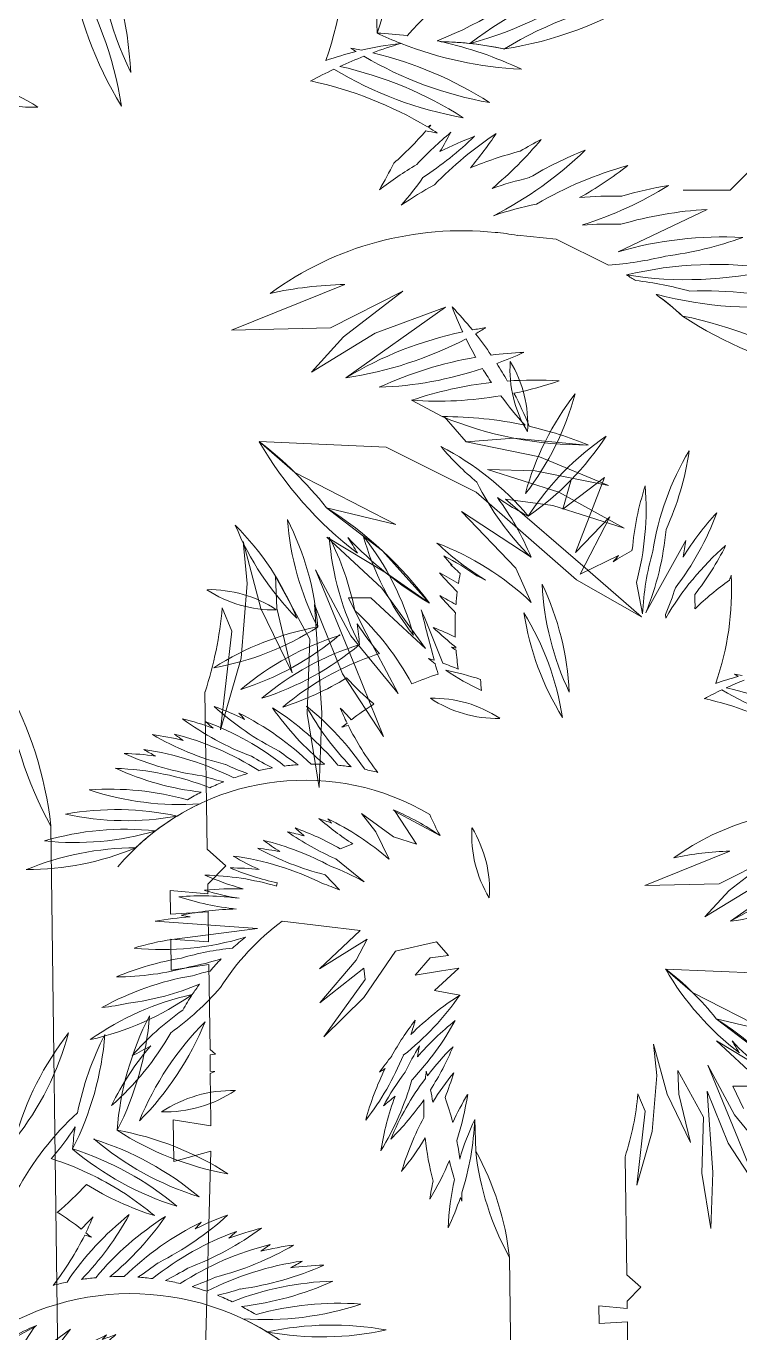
# Model space of a CAD drawing. Header units: millimetres. Extents: x -37049 to 129367, y 25385 to 90033.
# Drawn here: x 22010 to 22341, y 47291 to 47896 of the extents above; entities that cross this region are included whole.
import ezdxf

# ---------------------------------------------------------------- set-up
doc = ezdxf.new("R2010")
doc.units = ezdxf.units.MM
doc.header["$MEASUREMENT"] = 0
doc.layers.add('NCAY', color=3, linetype='Continuous', lineweight=13)
doc.layers.add('NTHAY1', color=61, linetype='Continuous', lineweight=25)

# ---------------------------------------------------------------- blocks, each defined once
blk = doc.blocks.new('A$C65481140')
at = {"layer": 'NCAY', "color": 7}
for p, q in [((912.9, 0), (956.4, 43.4)), ((869.5, 0), (912.9, 0))]:
    blk.add_line(p, q, dxfattribs=at)
blk = doc.blocks.new('A$C4EE532FF')
at = {"layer": 'NCAY', "ltscale": 0.25}
for p, q in [((1505.1, 1570.2), (1402.1, 1521.2)), ((1330.5, 1535.7), (1285.5, 1540.3)), ((1391.2, 1505.6), (1330.5, 1535.7)), ((954.7, 1430.6), (1085.8, 1483.4)), ((1198.7, 1330.3), (1163.1, 1349.2)), ((926.6, 829.2), (924, 1011.5)), ((745.7, 856.2), (756.6, 0)), ((948.3, 810), (926.6, 829.2)), ((1433.2, 787.3), (1531.5, 826.9)), ((927.1, 788.6), (948.3, 810)), ((927.3, 777.5), (927.1, 788.6)), ((883.5, 781.4), (883.9, 754.1)), ((927.3, 777.5), (883.5, 781.4)), ((883.9, 754.1), (927.6, 756.7)), ((928, 721.9), (927.6, 756.7)), ((884.3, 725.1), (884.8, 689.1)), ((928, 721.9), (884.3, 725.1)), ((884.8, 689.1), (928.4, 695.8)), ((929.8, 597.2), (928.4, 695.8)), ((936.3, 591.7), (929.8, 597.2)), ((929.8, 591), (936.3, 591.7)), ((930.1, 572.1), (929.8, 591)), ((935.2, 571.8), (930.1, 572.1)), ((930.1, 569.5), (935.2, 571.8)), ((930.9, 513.9), (930.1, 569.5)), ((887.3, 515.7), (887.9, 467.6)), ((930.9, 508.7), (887.3, 515.7)), ((930.9, 508.7), (930.9, 513.9)), ((887.9, 467.6), (930.6, 479.6)), ((917.7, 0), (930.6, 479.6)), ((1412.1, 336.3), (1410.2, 473)), ((1276.4, 356.5), (1281, 0)), ((1428.4, 321.9), (1412.1, 336.3)), ((1412.5, 305.9), (1428.4, 321.9)), ((1412.6, 297.5), (1412.5, 305.9)), ((1379.8, 300.4), (1380.1, 280)), ((1412.6, 297.5), (1379.8, 300.4)), ((1380.1, 280), (1412.9, 281.9)), ((1413.2, 255.8), (1412.9, 281.9))]:
    blk.add_line(p, q, dxfattribs=at)
at = {"layer": 'NCAY', "ltscale": 0.7}
for p, q in [((1069.3, 1433.3), (1153.1, 1475.5)), ((1153.1, 1475.5), (1084.5, 1422.8)), ((1202.2, 1457), (1086.9, 1375.2)), ((1121, 1427.1), (1202.2, 1457)), ((954.7, 1430.6), (1069.3, 1433.3)), ((1047.2, 1381.9), (1121, 1427.1)), ((1084.5, 1422.8), (1047.2, 1381.9)), ((1226.4, 1301.1), (1200.9, 1330.3)), ((1226.4, 1301.1), (1281.6, 1305.5)), ((1281.6, 1305.5), (1365.4, 1297.4)), ((1028.1, 1265.5), (986.7, 1301.4)), ((986.7, 1301.4), (1133.6, 1295.1)), ((1133.6, 1295.1), (1238, 1242.9)), ((1311.2, 1283.9), (1226.4, 1301.1)), ((1391, 1250.4), (1311.2, 1283.9)), ((1145, 1205.4), (1028.1, 1265.5)), ((1333.4, 1242.9), (1250.9, 1269.1)), ((1250.9, 1269.1), (1306.2, 1267.6)), ((1306.2, 1267.6), (1391, 1250.4)), ((1386.3, 1259.8), (1338.1, 1223)), ((1338.1, 1223), (1347.8, 1256.9)), ((1353, 1173.1), (1386.3, 1259.8)), ((1238, 1242.9), (1289, 1198.2)), ((1409.1, 1201.1), (1333.4, 1242.9)), ((1364, 1155.1), (1271.8, 1234.6)), ((1271.8, 1234.6), (1326.6, 1227.3)), ((1326.6, 1227.3), (1409.1, 1201.1)), ((1129.4, 1175), (1064.7, 1224.7)), ((1064.7, 1224.7), (1145, 1205.4)), ((1220.8, 1220.4), (1283.8, 1154.8)), ((1301.4, 1167.6), (1220.8, 1220.4)), ((1392.4, 1214.3), (1353, 1173.1)), ((1358.3, 1147.7), (1392.4, 1214.3)), ((1289, 1198.2), (1354.1, 1141.3)), ((968, 1185.5), (988.8, 1108.2)), ((972.8, 1136.9), (968, 1185.5)), ((1128.5, 1131.8), (1064.9, 1190.5)), ((1064.9, 1190.5), (1133.9, 1149)), ((1480.6, 1187), (1434.2, 1103.3)), ((1183.8, 1114.2), (1129.4, 1175)), ((1402.6, 1169.3), (1358.3, 1147.7)), ((1098.2, 1040.3), (1052, 1152.9)), ((1052, 1152.9), (1092.7, 1076.6)), ((1283.8, 1154.8), (1301.7, 1115.2)), ((1429.2, 1098.3), (1364, 1155.1)), ((965.9, 1050.7), (972.8, 1136.9)), ((1007, 1108.3), (1005.6, 1145)), ((1005.6, 1145), (1045.2, 1072.7)), ((1133.9, 1149), (1183.8, 1114.2)), ((1354.1, 1141.3), (1429.2, 1098.3)), ((1430.4, 1102), (1423.3, 1138)), ((1106.9, 1086), (1090.1, 1120.6)), ((1090.1, 1120.6), (1115.8, 1120.5)), ((1115.8, 1120.5), (1179.4, 1061.9)), ((1179.4, 1061.9), (1128.5, 1131.8)), ((943.9, 1108.8), (955.1, 1081.8)), ((988.8, 1108.2), (1024.8, 1033.5)), ((1024.8, 1033.5), (1007, 1108.3)), ((1059.3, 987.4), (1050.8, 1112.6)), ((1050.8, 1112.6), (1083.1, 1032.4)), ((1457.4, 1097), (1457, 1101.2)), ((955.1, 1081.8), (942.1, 967.5)), ((1092.7, 1076.6), (1147.6, 1009.7)), ((1147.6, 1009.7), (1106.9, 1086)), ((1045.2, 1072.7), (1042.3, 986.3)), ((942.1, 967.5), (965.9, 1050.7)), ((1083.1, 1032.4), (1130.5, 960)), ((1130.5, 960), (1098.2, 1040.3)), ((1042.3, 986.3), (1056.3, 900.9)), ((1056.3, 900.9), (1059.3, 987.4)), ((1105.1, 870.6), (1142.2, 843.7)), ((1121.6, 849.3), (1105.1, 870.6)), ((1144.2, 873.1), (1196, 845)), ((1169, 835.2), (1144.2, 873.1)), ((1137, 817.9), (1121.6, 849.3)), ((1080.4, 829.9), (1095.3, 835.4)), ((1142.2, 843.7), (1169, 835.2)), ((1108.3, 791.5), (1075.4, 818.1)), ((1519.2, 789.3), (1582, 821)), ((1582, 821), (1530.6, 781.4)), ((1618.8, 807.1), (1532.4, 745.8)), ((1006.9, 786.6), (1007.7, 790.2)), ((1079.6, 782.2), (1063, 799.7)), ((1433.2, 787.3), (1519.2, 789.3)), ((1502.6, 750.8), (1557.9, 784.7)), ((1530.6, 781.4), (1502.6, 750.8)), ((866.4, 745.9), (984.7, 737.5)), ((1013.5, 746), (1103.7, 735.2)), ((984.7, 737.5), (885.8, 724.8)), ((1103.7, 735.2), (1056.6, 690.6)), ((1056.6, 690.6), (1111.6, 725.1)), ((1111.6, 725.1), (1099, 700.6)), ((1144.4, 711), (1192.1, 722.1)), ((1192.1, 722.1), (1205.8, 706)), ((1099, 700.6), (1056.9, 651.2)), ((1107.8, 657.5), (1144.4, 711)), ((1184.8, 703.6), (1167.1, 683.4)), ((1205.8, 706), (1184.8, 703.6)), ((1056.9, 651.2), (1107.9, 691.4)), ((1107.9, 691.4), (1109.2, 678.3)), ((1167.1, 683.4), (1197.7, 688.3)), ((1217.8, 691.5), (1189.6, 665.7)), ((1197.7, 688.3), (1217.8, 691.5)), ((1488.3, 663.5), (1457.2, 690.4)), ((1457.2, 690.4), (1567.4, 685.7)), ((1109.2, 678.3), (1061.4, 612.1)), ((1061.4, 612.1), (1107.8, 657.5)), ((1189.6, 665.7), (1219.1, 660.4)), ((1575.9, 618.4), (1488.3, 663.5)), ((1564.3, 595.6), (1515.7, 632.9)), ((1515.7, 632.9), (1575.9, 618.4)), ((1563.6, 563.3), (1515.9, 607.2)), ((1515.9, 607.2), (1567.6, 576.1)), ((1443.2, 603.5), (1458.8, 545.5)), ((1446.8, 567), (1443.2, 603.5)), ((1540.8, 494.6), (1506.2, 579.1)), ((1506.2, 579.1), (1536.7, 521.8)), ((1441.6, 502.4), (1446.8, 567)), ((1472.4, 545.6), (1471.4, 573.1)), ((1471.4, 573.1), (1501.1, 518.9)), ((1425.1, 546), (1433.5, 525.7)), ((1458.8, 545.5), (1485.8, 489.5)), ((1485.8, 489.5), (1472.4, 545.6)), ((1511.7, 454.9), (1505.3, 548.9)), ((1505.3, 548.9), (1529.5, 488.7)), ((1547.4, 528.9), (1534.8, 554.9)), ((1534.8, 554.9), (1554, 554.8)), ((1237.3, 479.6), (1236.2, 516.2)), ((1433.5, 525.7), (1423.8, 440)), ((1501.1, 518.9), (1498.9, 454.1)), ((1536.7, 521.8), (1577.9, 471.6)), ((1423.8, 440), (1441.6, 502.4)), ((1529.5, 488.7), (1565.1, 434.4)), ((1565.1, 434.4), (1540.8, 494.6)), ((1498.9, 454.1), (1509.5, 390.1)), ((1509.5, 390.1), (1511.7, 454.9))]:
    blk.add_line(p, q, dxfattribs=at)
at = {"layer": 'NCAY', "ltscale": 0.25, "extrusion": (0, 0, -1)}
for centre, major_axis, start_param, end_param in [((1561.8, 1796.9), (439.2, 0), 3.090887, 3.485446), ((709.7, 1922.6), (439.2, 0), -0.050765, 0.343795), ((649.1, 1887.4), (439.2, 0), -0.05076, 0.335811), ((399.3, 1707.5), (439.2, 0), -0.443286, -0.048727), ((1234.7, 1917.3), (-439.2, 0), -0.443428, -0.048868), ((1486.1, 1479.5), (-439.2, 0.5), 0.726144, 1.065692), ((393.4, 1622), (-439.2, 0), 2.591428, 2.985988), ((1201.7, 1919.6), (-439.2, 0.2), -0.550461, -0.155901), ((1031.9, 2174.2), (439.2, 0.2), 0.807161, 1.195982), ((1499, 1414.8), (439.2, 0), 4.055205, 4.449765), ((1116.7, 2186.6), (439.2, 0), 0.913568, 1.308128), ((1500.3, 1381.8), (439.2, 0), 4.161868, 4.556428), ((1202.3, 2190), (439.2, 0.4), 1.021229, 1.415788), ((1311.5, 2171.3), (439.2, 4.6), 1.956702, 2.024452), ((1101.8, 1335.9), (439.2, 1.2), -1.519452, -1.439724), ((1330.3, 2126.4), (-310.6, 310.6), 4.48231, 4.498093), ((1015.8, 1324.6), (-310.6, 310.6), 0.961941, 0.989243), ((1190.8, 1386.9), (377.7, 0.8), 4.484523, 4.606908), ((1311.8, 1229.5), (-556.9, 2), 1.21216, 1.272821), ((1486.1, 1479.5), (-310.6, 310.6), 6.197876, 6.198687), ((1190.8, 1386.9), (-267.1, 267.1), 0.677895, 0.679824), ((1311.5, 2171.3), (-439.2, 0.2), -1.522462, -1.196863), ((1101.8, 1335.9), (310.6, 310.6), -0.57661, -0.566176), ((1190.8, 1386.9), (377.7, 2), -1.54833, -1.459676), ((1190.8, 1386.9), (377.7, 0.7), -1.551549, -1.356169), ((1101.8, 1335.9), (-439.2, 0.6), 1.788666, 2.012722), ((1190.8, 1386.9), (377.7, 0.9), -1.462511, -1.355785), ((1190.8, 1386.9), (-377.7, 0.8), 1.225867, 1.322587), ((1311.8, 1229.5), (556.2, 27.2), 4.331956, 4.386334), ((1330.3, 2126.4), (439.2, 0.6), 1.748602, 2.103048), ((1015.8, 1324.6), (439.2, 0.8), -1.33346, -0.997777), ((1311.8, 1229.5), (-555.5, 39.1), 1.003538, 1.057873), ((1300.1, 2108.8), (-439.2, 0.2), -1.394617, -1.028584), ((985.5, 1307), (-439.2, 0.9), 1.78571, 2.139864), ((627.7, 1533.9), (185.8, 0), 4.690873, 5.298848), ((726.5, 1874.4), (185.8, 0), 1.54928, 2.157255), ((955.3, 1289.4), (439.2, 0.5), -1.36091, -1.028835), ((1386, 1277.2), (-310.6, 310.6), 0.300858, 0.310693), ((849.8, 1951.3), (-310.6, 310.6), 3.057726, 3.066232), ((955.3, 1289.4), (310.6, 310.6), -0.240749, -0.214296), ((849.8, 1951.3), (-439.2, 5.9), 3.84904, 3.969474), ((1490.1, 1322.5), (-439.2, 1.7), 0.747798, 0.871388), ((932.7, 1972.6), (439.2, 1.5), 0.811639, 0.986345), ((1269.8, 2091.2), (310.6, 310.6), 2.532737, 2.562909), ((1505, 1293.1), (-439.2, 1.2), 0.766689, 0.979229), ((819.2, 1862.8), (438.5, 24), 0.535386, 0.594139), ((1394.1, 1245.2), (-439.2, 0.7), 1.101284, 1.201162), ((895.6, 1901.8), (-439.2, 2.6), 3.723232, 3.836833), ((975.6, 1932.4), (-439.2, 0.2), 3.835466, 4.018824), ((1516.7, 1262.2), (-438, 32.5), 0.951636, 1.014629), ((1398.8, 1212.5), (-439.2, 3), 1.172257, 1.311296), ((1058.4, 1954.3), (-439.2, 1.4), 3.93932, 4.237765), ((1525.1, 1230.3), (-439.2, 1.9), 1.02676, 1.191123), ((747.5, 1816), (-439, 13.5), 3.563592, 3.643407), ((1394.1, 1245.2), (-439.1, 9.4), 0.892244, 1.011733), ((1530, 1197.6), (-439.2, 1.2), 1.037864, 1.299472), ((1143.1, 1967.2), (439.1, 7.5), 0.92483, 1.077617), ((819.2, 1862.8), (439.1, 8.5), 0.64078, 0.733067), ((1400, 1179.5), (-439.2, 5.3), 1.225409, 1.327825), ((1398.8, 1212.5), (-439.2, 4.8), 0.960926, 1.063215), ((1228.7, 1971.1), (439.2, 1.1), 1.016913, 1.267703), ((1531.4, 1164.6), (439.2, 3.6), 4.432092, 4.558647), ((1397.6, 1146.6), (439.2, 1.3), 4.391517, 4.50965), ((1397.6, 1146.6), (439.2, 0.8), 4.623012, 4.734404), ((1529.3, 1131.7), (-439.2, 0), 1.285025, 1.515662), ((1221.9, 1167.9), (377.7, 0), 4.082142, 4.812591), ((1221.9, 1167.9), (377.7, 4.6), -1.458436, -1.389324), ((1391.8, 1114.1), (439.2, 0.7), 4.643418, 4.745195), ((1523.7, 1099.2), (439.2, 0.4), 4.432669, 4.764912), ((1398.7, 1951.4), (439.2, 0.4), 1.228773, 1.438683), ((1355.3, 1943.3), (-439.2, 0.8), 4.476944, 4.628756), ((1514.7, 1067.4), (-439.2, 0), 1.334497, 1.729057), ((1481.2, 1928.1), (-439.2, 0.1), 4.475976, 4.870535), ((1094.2, 1044.2), (439.2, 1), 4.496798, 4.695503), ((1221.9, 1167.9), (267.1, 267.1), -0.258415, -0.225201), ((1369.9, 1051.9), (439.2, 0.1), -1.450307, -1.304758), ((1434.5, 1910.8), (310.6, 310.6), 2.326823, 2.329379), ((1221.9, 1167.9), (377.7, 3.3), -0.926121, -0.821742), ((1221.9, 1167.9), (-377.7, 7.3), 2.18757, 2.291949), ((1560.7, 1896.2), (-439.2, 0.1), 4.582733, 4.972963), ((1502.3, 1036.8), (439.2, 0.1), 4.673875, 4.977643), ((892.2, 1154.3), (439.2, 2.6), -0.756004, -0.674862), ((1619.9, 1615.2), (439.2, 1.7), 2.706412, 2.778131), ((1393.5, 1015.5), (439.2, 0.1), -1.379777, -0.985217), ((1719.4, 1812.8), (-439.2, 0.4), -1.380848, -0.986288), ((1313.2, 998.8), (-439.2, 0.1), 1.029197, 1.362015), ((1313.2, 998.8), (-310.6, 310.6), 0.602803, 0.638614), ((1022.7, 1809.7), (310.6, 310.6), 1.814851, 1.846459), ((892.2, 1154.3), (-438.5, 25.2), 2.416288, 2.486191), ((1022.7, 1809.7), (-439.2, 0.1), 4.2303, 4.565264), ((1619.9, 1615.2), (-310.6, 310.6), 4.983089, 5.038497), ((1310.6, 965.9), (-439.2, 1.2), 1.133347, 1.400827), ((1310.6, 965.9), (-439.2, 0.5), 1.443042, 1.52965), ((1108.1, 1803.1), (-438.9, 14.8), 4.244027, 4.321352), ((1416.4, 1385.4), (-139.4, 0), -0.54553, 0.062445), ((1158.2, 1321.8), (-139.4, 0), 2.596062, 3.204037), ((1108.1, 1803.1), (-439.2, 0), 4.394723, 4.67228), ((1619.9, 1615.2), (310.6, 310.6), 3.334451, 3.37769), ((892.2, 1154.3), (-310.6, 310.6), 1.78527, 1.838708), ((1304.5, 933.4), (-439.2, 0.3), 1.242262, 1.458356), ((1304.5, 933.4), (-439.2, 0.1), 1.500698, 1.637251), ((1192.4, 1787.4), (439.2, 1.9), 1.247337, 1.370647), ((1192.4, 1787.4), (-439.2, 0), 4.542967, 4.778943), ((1619.9, 1615.2), (-439.1, 7.5), -0.753317, -0.652442), ((892.2, 1154.3), (-439.2, 3.9), 2.651809, 2.747753), ((1034.7, 1443.1), (329.4, 0.4), 0.266699, 0.661259), ((1612.7, 1154.7), (-329.4, 0.2), 0.264842, 0.659402), ((1200.9, 891.1), (439.2, 0.3), 4.70801, 4.927612), ((1365.4, 1736.6), (-439.2, 0.3), 4.706605, 5.101165), ((1200.9, 891.1), (439.2, 2), -1.340597, -1.176944), ((1111.7, 1486.7), (329.4, 0.4), 0.575805, 0.970364), ((1574.7, 1036.1), (-329.4, 0.8), 0.572342, 0.966902), ((720.2, 952.3), (-439.2, 0.8), 2.221134, 2.470759), ((1367, 1521.1), (439.2, 0.3), 2.223537, 2.618096), ((1046.5, 1002.6), (329.4, 0.1), -1.095445, -0.700885), ((1448.9, 1508), (-329.4, 0), -0.878619, -0.701146), ((1767.6, 1122.6), (-329.4, 0.2), 0.15674, 0.534557), ((1158.2, 1336.9), (-329.4, 0.2), 3.281764, 3.570573), ((1533.4, 1401.3), (-329.4, 0.6), -0.790886, -0.464195), ((1746.8, 1148.1), (-329.4, 0), 0.08529, 0.314452), ((1105.2, 1223.7), (-329.4, 0), 3.06148, 3.404617), ((1448.9, 1508), (-329.4, 4), -1.107822, -0.981181), ((997.3, 1041), (329.4, 0.3), -0.63436, -0.393489), ((726.1, 1061), (329.4, 0.1), -0.472347, -0.077787), ((1347.8, 1236.6), (329.4, 0), 2.669065, 3.063624), ((830.7, 853), (439.2, 0.3), -1.008326, -0.636103), ((1207.5, 1333.1), (-329.4, 0.1), 3.49537, 3.797613), ((1757.7, 994.7), (-329.4, 0.4), 0.552138, 0.747679), ((725.3, 972.5), (-329.4, 0.7), 2.357778, 2.752338), ((1264.1, 1328.9), (329.4, 0), 2.360092, 2.754651), ((1129.5, 1228.5), (329.4, 0), 0.08791, 0.390201), ((1396.2, 1216.3), (329.4, 0.1), 2.66935, 3.063909), ((774.5, 1040.7), (329.4, 0.4), -0.471406, -0.197629), ((720.2, 952.3), (310.6, 310.6), 0.212449, 0.261313), ((1409.4, 1491), (439.2, 0.6), 2.111687, 2.389245), ((847.8, 989.3), (329.4, 0.2), -0.663513, -0.268954), ((1424.7, 1280.1), (329.4, 0.2), 2.478079, 2.872639), ((1418.9, 1423.1), (329.4, 3.3), 2.123279, 2.338994), ((1075.2, 876), (329.4, 0.2), -1.206517, -0.812141), ((1742.6, 932.2), (-329.4, 0.5), 0.522487, 0.854053), ((1154.2, 1230.8), (232.9, 232.9), 0.918831, 0.97813), ((1231.6, 1327.4), (-329.4, 0.3), 3.601562, 3.80466), ((1451.6, 1382.1), (-232.9, 232.9), 4.750335, 4.794332), ((1050.4, 875.7), (329.4, 4.2), -1.085124, -0.949483), ((1575.5, 885.8), (-232.9, 232.9), 0.210185, 0.285136), ((1150.7, 1381.6), (232.9, 232.9), 1.48554, 1.514413), ((1160.6, 1380.9), (-232.9, 232.9), 3.0269, 3.032169), ((1759.4, 1085.1), (-329.4, 0.1), 0.051132, 0.274066), ((1430.8, 1401.7), (232.9, 232.9), 3.066792, 3.098029), ((1096.1, 849.1), (232.9, 232.9), -0.438123, -0.432207), ((1451.6, 1382.1), (232.9, 232.9), 3.138842, 3.153714), ((1446.8, 1362.3), (-329.4, 1.2), -0.798061, -0.706983), ((1045.6, 856), (-329.1, 13.7), 2.002118, 2.077929), ((1542.9, 1086.7), (232.9, 232.9), 4.080354, 4.11566), ((1096.1, 849.1), (232.9, 232.9), -0.337675, -0.303271), ((1016.7, 995), (329.4, 0), -0.443229, -0.04867), ((1643.2, 1152.4), (329.4, 0.1), 2.698572, 3.093132), ((1721, 871.7), (-329.4, 1.2), 0.795521, 0.95269), ((1204.1, 1129.9), (329.4, 0.1), -0.050595, 0.335975), ((1843.2, 1035.6), (-232.9, 232.9), 5.822868, 5.841529), ((929.3, 990.5), (-139.4, 0.3), 1.547259, 2.155234), ((1003.4, 1245.9), (139.4, 0.2), 1.550183, 2.158157), ((1446.9, 1336.1), (-329.4, 1.1), -0.78852, -0.706769), ((1045.7, 829.7), (232.9, 232.9), -0.312617, -0.247229), ((1542.9, 1086.7), (-232.9, 232.9), 5.576314, 5.621229), ((1154.2, 1230.8), (329.4, 0.5), 0.305772, 0.405875), ((1161.8, 1111), (-232.9, 232.9), 2.315645, 2.366013), ((506.5, 1147.6), (439.2, 0), 0.088587, 0.3152), ((874, 863.7), (329.4, 0.6), -0.823456, -0.49501), ((2919.3, 1521.8), (1793.6, 5.6), 2.877491, 2.911143), ((-476, 404.1), (1793.5, 19), -0.391854, -0.354685), ((1376.2, 1270), (-329.4, 0.3), -0.709101, -0.578085), ((774.5, 1040.7), (232.9, 232.9), 0.634068, 0.707395), ((1542.9, 1086.7), (-329.4, 0), -0.03612, 0.049969), ((1012.3, 930.9), (-329.4, 0.2), 2.590918, 2.985477), ((1618.5, 1154.1), (329.4, 0.3), 2.592389, 2.986948), ((876.2, 1363.6), (329.4, 0), 0.998813, 1.393373), ((1112.7, 762.5), (329.4, 0), 4.140398, 4.534957), ((866.5, 1328.5), (329.4, 0.1), 0.867115, 1.265757), ((1177.8, 762.4), (329.4, 0), 4.012474, 4.411269), ((1353.1, 1261.2), (232.9, 232.9), 3.333242, 3.334896), ((1416.6, 1323.4), (-329.4, 3), -0.918504, -0.813798), ((1068.7, 779.1), (329.4, 5.5), -1.182535, -1.098122), ((890.7, 1318.3), (329.4, 0.4), 0.872206, 1.266765), ((1202, 752.2), (329.4, 0.6), 4.014417, 4.408977), ((1392.6, 1336.9), (-232.9, 232.9), 4.497864, 4.51738), ((1145.1, 740.2), (-232.9, 232.9), 0.981228, 0.997292), ((1542.9, 1086.7), (232.9, 232.9), 3.852379, 3.856272), ((1542.9, 1086.7), (232.9, 232.9), 3.778329, 3.844904), ((1226.2, 742), (329.4, 2.9), 4.263344, 4.412156), ((1389.6, 1306.4), (232.9, 232.9), 3.00542, 3.035478), ((1090.1, 734), (232.9, 232.9), -0.500675, -0.479492), ((1090.1, 734), (-232.9, 232.9), 1.123338, 1.18126), ((1226.2, 742), (-329.4, 0.7), 0.868717, 1.107869), ((1294.7, 718.5), (-329.3, 8.3), 1.136259, 1.234291), ((2919.3, 1521.8), (-1268.3, 1268.3), 5.221259, 5.228192), ((1386.1, 1310.2), (329.4, 3), 2.026018, 2.170244), ((1138.6, 713.5), (-329.4, 4.2), 1.753859, 1.88028), ((1610.3, 754.5), (-283.3, 0.8), 1.225161, 1.321881), ((1714.9, 1309.2), (-232.9, 232.9), 4.48231, 4.498093), ((1479, 707.8), (232.9, 232.9), -0.608855, -0.581553), ((309.1, 807.7), (-439.2, 0.1), 2.636151, 3.03071), ((1130, 1068.7), (-439.2, 0.1), -0.505442, -0.110882), ((915, 1308.1), (-329.4, 2.2), 4.153144, 4.400469), ((1331, 1250), (-329.4, 2.5), -0.881196, -0.7482), ((1571.8, 1045.2), (-232.9, 232.9), 5.400082, 5.439228), ((1701.1, 636.5), (-295.3, 295.3), 0.356117, 0.410495), ((1456.3, 694.6), (-329.4, 0.8), 1.785399, 2.139553), ((1188, 864.8), (-139.4, 0.3), 1.547151, 2.155126), ((1262.1, 1120.2), (139.4, 0.1), 1.549986, 2.15796), ((1701.1, 636.5), (295.3, 295.3), -1.282419, -1.228084), ((1433.6, 681.4), (329.4, 0.8), -1.359581, -1.027507), ((1692.2, 1296), (-329.4, 0.6), -1.396008, -1.029975), ((1157.2, 1237.5), (329.4, 0), 2.034752, 2.312819), ((822.5, 684.9), (329.4, 1.7), -1.218213, -1.101928), ((1211.6, 1203.3), (-232.9, 232.9), 4.75108, 4.781473), ((816.9, 691.8), (-329.4, 0.5), 2.029231, 2.341596), ((1272.1, 1181.7), (-329.4, 0.9), -0.883812, -0.612424), ((825.2, 715.2), (329.4, 0.5), -1.002479, -0.695091), ((1329.9, 1153.7), (-329.4, 0), -0.769129, -0.502969), ((835.9, 737.5), (-329.4, 0.1), 2.2439, 2.547268), ((1384.5, 1119.8), (-232.9, 232.9), 5.044015, 5.10165), ((848.9, 758.5), (232.9, 232.9), -0.005299, 0.050915), ((1294.7, 718.5), (329.3, 6.2), 4.073891, 4.17045), ((1093.4, 1245.4), (-329.4, 0.5), -1.213447, -0.937013), ((819.5, 660.3), (329.4, 0.2), -1.329627, -1.217521), ((1149.1, 1218.3), (-232.9, 232.9), 4.641345, 4.674747), ((811.2, 667.7), (329.4, 0.6), -1.215925, -0.897711), ((1294.7, 718.5), (-232.9, 232.9), 0.085476, 0.108991), ((983.4, 1284.6), (232.9, 232.9), 2.027706, 2.050831), ((1384.5, 1119.8), (-329.4, 1.3), -0.662227, -0.466361), ((1029.2, 1246.5), (329.4, 0.1), 1.82045, 2.099592), ((819.1, 635.6), (-329.4, 1.4), 1.700422, 1.810536), ((1085.4, 1226.6), (232.9, 232.9), 2.958647, 2.997225), ((808, 643.2), (-329.4, 1.1), 1.813982, 2.138828), ((965.2, 1240.7), (-329.4, 1.1), -1.439201, -1.152539), ((821.4, 610.9), (329.4, 0.3), -1.542743, -1.432352), ((1021.1, 1228.1), (232.9, 232.9), 2.844587, 2.890499), ((807.5, 618.4), (-329.4, 0.2), 1.709808, 2.041978), ((1211.6, 1203.3), (329.2, 10.4), 2.179114, 2.26149), ((1039.4, 625.5), (-283.7, 0), 0.808912, 2.106174), ((1085.4, 1226.6), (329.4, 5.5), 1.934794, 2.017906), ((1149.1, 1218.3), (-329, 15.9), -1.15655, -1.072196), ((1051.1, 644.5), (-200.3, 200.3), 0.553968, 0.611506), ((1051.1, 644.5), (200.3, 200.3), -0.909387, -0.853106), ((1051.1, 644.5), (200.3, 200.3), -0.800787, -0.745368), ((1051.1, 644.5), (-200.3, 200.3), 0.879778, 0.934674), ((957.1, 1222.7), (-329.4, 0.4), -1.458023, -1.144477), ((809.6, 593.7), (-329.4, 0.4), 1.60266, 1.942751), ((1021.1, 1228.1), (-329.3, 8.3), -1.364914, -1.286688), ((1051.1, 644.5), (200.3, 200.3), -1.123128, -1.063877), ((1051.1, 644.5), (-200.3, 200.3), 0.990713, 1.04538), ((814.4, 569.4), (329.4, 0.2), 4.639177, 4.987689), ((894, 1210.5), (329.4, 0), 1.497172, 1.891732), ((1051.1, 644.5), (200.3, 200.3), -1.332415, -1.268098), ((1051.1, 644.5), (200.3, 200.3), -1.228312, -1.166825), ((1039.5, 626), (-283.2, 6.3), 0.999353, 1.106078), ((1633.6, 590.3), (-283.3, 0), 0.940352, 1.670801), ((821.7, 545.8), (329.4, 0), 4.53208, 4.926639), ((832.6, 1191.7), (-329.4, 0), 4.531864, 4.926423), ((1039.5, 626), (-283.3, 2.5), 0.906136, 1.012861), ((1272, 1113.4), (329.4, 0.7), 2.139226, 2.288749), ((951.8, 552.2), (232.9, 232.9), -0.464226, -0.416509), ((1312.9, 1082.6), (232.9, 232.9), 3.182854, 3.203365), ((922, 568.3), (-329.4, 1.1), 2.020069, 2.278423), ((940.7, 614.1), (-232.9, 232.9), 1.442884, 1.451461), ((1033.2, 613.2), (-283.3, 0.5), 1.963481, 2.18158), ((1486.5, 1000.4), (-329.4, 0.1), -0.491297, -0.408627), ((831.5, 523), (-329.4, 0), 1.283522, 1.678081), ((773.5, 1166.4), (329.4, 0), 1.283681, 1.67824), ((1039.5, 626), (-283.1, 12), 0.765964, 0.872689), ((1208, 1119.6), (-329.4, 0), -1.156385, -0.961867), ((949.5, 527.6), (232.9, 232.9), -0.570952, -0.510494), ((1250.4, 1097.2), (-232.9, 232.9), 4.624058, 4.667436), ((916.5, 544.1), (329.4, 1.8), -1.219365, -1.044518), ((1372.1, 845.3), (-139.4, 0), -0.545424, 0.062551), ((1113.9, 781.7), (139.4, 0), -0.545129, 0.062846), ((1186.6, 1105), (-232.9, 232.9), 4.490558, 4.56071), ((913.5, 519.5), (-329.4, 1.7), 1.804943, 2.058592), ((843.6, 501.4), (-329.4, 0.1), 1.176738, 1.571298), ((717.4, 1135), (329.4, 0.1), 1.177246, 1.571805), ((1039.5, 626), (283.3, 2.8), 3.852941, 3.959667), ((1122.3, 1106), (329.4, 2.9), 2.004285, 2.106512), ((913.2, 494.8), (329.4, 0.5), -1.436821, -1.107399), ((1143.8, 1119), (-329.4, 0.9), -1.325685, -1.071235), ((949.8, 502.8), (329.4, 1.4), -1.458718, -1.380624), ((1537.9, 497.6), (-329.4, 0.3), 1.351829, 1.550534), ((1079.9, 1111.6), (329.4, 2.3), 1.79862, 1.97324), ((952.7, 478.2), (329.4, 0.1), -1.569404, -1.467281), ((949.8, 502.8), (-329.3, 6.1), 1.923836, 2.054607), ((1058.3, 1100.1), (-329.4, 2.6), -1.301515, -1.158539), ((915.5, 470.1), (329.4, 0), -1.545018, -1.28939), ((952.7, 478.2), (232.9, 232.9), -0.453679, -0.389844), ((920.4, 445.9), (329.4, 0), 4.631372, 4.843267), ((995.3, 1087.5), (-329.4, 0.6), -1.465182, -1.258983), ((958.2, 454.1), (-329.4, 0.5), 1.463653, 1.599656), ((1017.3, 1097.4), (329.4, 4.4), 1.748552, 1.873098), ((1702.1, 463.5), (-329.4, 0.6), 1.027646, 1.360464), ((1484.2, 1071.6), (329.4, 0.7), 1.091055, 1.426019), ((966.3, 430.7), (329.4, 0.9), 4.502674, 4.696275), ((927.9, 422.2), (329.4, 0.1), 4.525018, 4.648867), ((956.5, 1076.6), (232.9, 232.9), 2.507374, 2.538298), ((875.1, 1042.5), (-329.4, 0), 4.417851, 4.812411), ((1145.1, 504), (-200.3, 200.3), 0.053041, 0.122284), ((937.8, 399.6), (-329.4, 4.4), 1.262834, 1.398649), ((989.6, 387.1), (-329.4, 0.7), 1.283222, 1.46554), ((950.1, 378.1), (-329.4, 0.6), 1.16763, 1.406396), ((843.2, 1016.3), (329.4, 2.2), 1.270516, 1.385851), ((1145.1, 504), (200.3, 200.3), 4.634432, 4.701954), ((1145.1, 504), (200.3, 200.3), 4.634432, 4.701954), ((964.7, 358), (329.4, 0.5), 4.205841, 4.546167), ((819.3, 1010.7), (-329.4, 0.4), 4.445103, 4.70456), ((1004.6, 367.4), (-232.9, 232.9), 0.493144, 0.556307), ((1257.3, 428.6), (-329.4, 0.5), 2.221467, 2.471092), ((1742.4, 855.2), (329.4, 0.1), 2.223175, 2.617735), ((792, 977.4), (-329.4, 1.1), 4.31758, 4.57618), ((693.2, 885), (329.4, 1.5), 0.720032, 0.956351), ((1145.1, 504), (200.3, 200.3), 4.514496, 4.565549), ((719.4, 930.2), (-329.4, 0.1), 4.097539, 4.492098), ((981.2, 339.6), (329.4, 0), 4.09779, 4.492349), ((767.2, 973.1), (329.4, 2.2), 1.368222, 1.464073), ((1145.1, 504), (200.3, 200.3), 4.439481, 4.514496), ((948.9, 848.7), (329.4, 0.4), 0.609982, 0.901724), ((1396.2, 382.6), (329.4, 0.4), 3.924568, 4.146192), ((1088.3, 373.9), (329.4, 1.6), 3.86197, 4.102283), ((1428.2, 430.1), (329.4, 1.9), 3.653224, 3.80383), ((849.2, 716.5), (232.9, 232.9), 1.047392, 1.099761), ((924.8, 789.2), (-329.4, 0.5), 3.641921, 3.899834), ((1419.2, 373.4), (-329.4, 3.1), 0.703064, 0.887202), ((1340.2, 354.1), (329.4, 0.8), -1.006727, -0.634504), ((597.8, 779.2), (-329.4, 0.7), 3.655214, 3.986985), ((1257.3, 428.6), (232.9, 232.9), 0.212449, 0.261313), ((1774.3, 832.6), (329.4, 0), 2.11038, 2.387938), ((1112, 388.2), (-329.4, 0.9), 0.450083, 0.702532), ((693.2, 885), (-232.9, 232.9), 3.39182, 3.466191), ((849.2, 716.5), (329.4, 0.7), 0.394452, 0.658803), ((1453, 429.2), (329.4, 2.1), 3.592647, 3.697683), ((846.7, 652.3), (-232.9, 232.9), 2.511462, 2.550577), ((1443, 366.6), (-329.4, 0.4), 0.652254, 0.788549), ((907.1, 727.4), (329.4, 0.7), 0.397405, 0.568413), ((1428.2, 430.1), (329.4, 0.8), 3.406081, 3.600315), ((1396.2, 382.6), (-232.9, 232.9), 6.106503, 6.17793), ((948.9, 848.7), (-232.9, 232.9), 3.335694, 3.35947), ((846.7, 652.3), (-329.4, 0.1), 3.418241, 3.691222), ((1419.2, 373.4), (329.4, 0.5), 3.6451, 3.786493), ((1443, 366.6), (-329.4, 0.7), 0.393198, 0.639353), ((1506.6, 528.5), (-232.9, 232.9), 5.604717, 5.630752), ((861.9, 487), (232.9, 232.9), 0.523803, 0.540524), ((1467.4, 362.4), (-329.4, 2.2), 0.549176, 0.676408), ((896.1, 664.1), (329.4, 0.8), 0.291015, 0.383712), ((861.9, 487), (232.9, 232.9), 0.590941, 0.6354), ((1509.9, 374.9), (329.4, 1.1), 3.576797, 3.688701), ((902.3, 594.3), (-329.4, 0.1), 3.290569, 3.456933), ((1097, 575.1), (329.4, 0), 0.088529, 0.315142), ((1453, 429.2), (329.4, 0.1), 3.297081, 3.495378), ((924.8, 789.2), (232.9, 232.9), 1.628137, 1.681948), ((907.1, 727.4), (-329.4, 0.7), 3.748096, 3.92926), ((1506.6, 528.5), (232.9, 232.9), 3.896555, 3.958903), ((891.9, 430.2), (-329.4, 3.2), 2.787005, 2.878348), ((1467.4, 362.4), (329.4, 0.1), 3.430517, 3.635648), ((1534.6, 376.8), (-329.4, 0.7), 0.286216, 0.434869), ((907.1, 530.2), (329.4, 0.3), 0.043383, 0.305672), ((896.1, 664.1), (-329.4, 1.6), 3.675316, 3.819736), ((1506.6, 528.5), (329.4, 0.4), 2.88593, 3.041224), ((891.9, 430.2), (232.9, 232.9), 0.596439, 0.662758), ((949.1, 320.2), (-329.4, 0), 2.636442, 3.031002), ((1564.7, 515.9), (329.4, 0.1), 2.63662, 3.031179), ((902.3, 594.3), (329.4, 1.2), 0.394137, 0.547336), ((1528.5, 540.1), (-232.9, 232.9), 5.209563, 5.279734), ((1509.9, 374.9), (232.9, 232.9), 4.076275, 4.140924), ((1534.6, 376.8), (329.4, 0), 3.184276, 3.355043), ((907.1, 530.2), (-329.4, 4), 3.451647, 3.566543), ((1528.5, 540.1), (232.9, 232.9), 3.55867, 3.572876), ((891.9, 430.2), (-232.9, 232.9), 2.352615, 2.382433)]:
    blk.add_ellipse(centre, major_axis=major_axis, ratio=1, start_param=start_param, end_param=end_param, dxfattribs=at)
at = {"layer": 'NCAY', "ltscale": 0.7, "extrusion": (0, 0, -1)}
blk.add_ellipse((1181.4, 517.8), major_axis=(283.3, 0.7), ratio=1, start_param=3.706756, end_param=4.080296, dxfattribs=at)
blk = doc.blocks.new('A$C11AA285E')
at = {"ltscale": 0.7}
for p, q in [((0, 725), (51.4, 685.8)), ((35.5, 632.6), (0, 725)), ((51.4, 685.8), (41.1, 721.9)), ((90.6, 626.7), (176.6, 683)), ((176.6, 683), (109.3, 613)), ((-6.5, 676.5), (35.5, 632.6)), ((29.9, 605.5), (-6.5, 676.5)), ((-100.6, 647.4), (-51, 558.1)), ((-17.3, 628.5), (29.9, 605.5)), ((109.3, 613), (90.3, 570.8)), ((-47, 556.7), (-39.4, 595.1)), ((-75.8, 551.4), (-75.4, 555.8)), ((258.2, 312.5), (203, 282.6)), ((231.8, 272.1), (258.2, 312.5)), ((300, 309.9), (260.4, 281.2)), ((282.4, 287.1), (300, 309.9)), ((260.4, 281.2), (231.8, 272.1)), ((266, 253.6), (282.4, 287.1)), ((326.4, 266.4), (310.5, 272.3)), ((-208.7, 257), (-153.9, 214.8)), ((-141.7, 223.2), (-208.7, 257)), ((296.5, 225.5), (331.7, 253.9)), ((-248, 242.1), (-155.8, 176.7)), ((-183, 218.3), (-248, 242.1)), ((327.2, 215.6), (344.9, 234.2)), ((-124, 182.1), (-183, 218.3)), ((-153.9, 214.8), (-124, 182.1)), ((-50, 221), (-141.7, 223.2)), ((404.7, 220.2), (403.8, 224.1)), ((397.7, 177), (301.4, 165.4)), ((554.6, 176.8), (428.4, 167.9)), ((428.4, 167.9), (533.9, 154.4)), ((207.2, 151.5), (192.6, 134.3)), ((258.1, 139.7), (207.2, 151.5)), ((351.7, 117.8), (293.1, 154.6)), ((293.1, 154.6), (306.5, 128.5)), ((301.4, 165.4), (351.7, 117.8)), ((-267.4, 117.4), (-247, 140.8)), ((297.1, 82.5), (258.1, 139.7)), ((192.6, 134.3), (215, 131.7)), ((215, 131.7), (233.9, 110.2)), ((306.5, 128.5), (351.4, 75.9)), ((-311.5, 121), (-378.6, 114.5)), ((-335.2, 103.7), (-267.4, 117.4)), ((-267.4, 117.4), (-311.5, 121)), ((-193.1, 112.6), (-276.6, 70.9)), ((-75.6, 117.7), (-193.1, 112.6)), ((-108.7, 89), (-75.6, 117.7)), ((201.2, 115.4), (179.7, 118.8)), ((179.7, 118.8), (209.8, 91.3)), ((233.9, 110.2), (201.2, 115.4)), ((297, 118.7), (295.6, 104.8)), ((351.4, 75.9), (297, 118.7)), ((-399, 76.9), (-335.2, 103.7)), ((-352.9, 70.9), (-287, 91.8)), ((-287, 91.8), (-331.2, 90.7)), ((209.8, 91.3), (178.3, 85.6)), ((295.6, 104.8), (346.6, 34.1)), ((-331.2, 90.7), (-399, 76.9)), ((-202.3, 40.9), (-108.7, 89)), ((346.6, 34.1), (297.1, 82.5)), ((-413.5, 37.5), (-352.9, 70.9)), ((-377.5, 0.7), (-303.7, 64.3)), ((-303.7, 64.3), (-347.6, 58.4)), ((-276.6, 70.9), (-317.4, 35.1)), ((-347.6, 58.4), (-413.5, 37.5)), ((-317.4, 35.1), (-369.5, -10.4)), ((-429.6, -44.8), (-377.5, 0.7)), ((-369.5, -10.4), (-429.6, -44.8))]:
    blk.add_line(p, q, dxfattribs=at)
at = {"ltscale": 0.25}
for p, q in [((-490.4, 332.8), (-407.9, 293.5)), ((-399.2, 281.1), (-350.7, 305.1)), ((-350.7, 305.1), (-314.7, 308.8)), ((-50, 221), (-154.9, 263.3)), ((-245.2, 140.8), (-216.7, 156))]:
    blk.add_line(p, q, dxfattribs=at)
for centre, major_axis, start_param, end_param in [((243.3, 791.2), (148.6, 0), 2.596076, 3.204051), ((-32.1, 859), (148.6, 0.1), -0.546175, 0.0618), ((375.1, 920.6), (-351.4, 0.9), 0.268096, 0.662655), ((-241.5, 612.9), (351.4, 0.6), 0.263919, 0.658479), ((292.9, 967), (-351.4, 0.2), 0.575094, 0.969653), ((-200.9, 486.4), (351.4, 1.3), 0.570832, 0.965391), ((-406.7, 578.7), (351.4, 0.1), 0.157068, 0.534884), ((243.4, 807.2), (-351.4, 0.1), 0.141064, 0.429873), ((362.5, 450.7), (-351.4, 0.2), -1.095172, -0.700612), ((-66.7, 989.8), (351.3, 5.3), -0.893658, -0.716185), ((299.8, 686.5), (-351.4, 0.2), -0.07936, 0.263778), ((-384.5, 605.8), (351.4, 0.7), 0.083513, 0.312675), ((-156.9, 876), (351.4, 2.1), -0.795019, -0.468329), ((415, 491.6), (351.4, 0.3), 2.505328, 2.746199), ((-66.7, 989.8), (-351.3, 7.3), 2.066543, 2.193184), ((-396.2, 442.2), (-351.4, 0.7), 3.69668, 3.892221), ((190.8, 803.2), (-351.4, 0.4), 0.355429, 0.657672), ((704.2, 513), (351.4, 0.1), 2.668741, 3.0633), ((41.1, 700.3), (351.4, 0.1), -0.472847, -0.078288), ((705.1, 418.6), (351.4, 0.2), 2.359459, 2.754018), ((130.3, 798.7), (351.4, 0.2), -0.782134, -0.387574), ((273.9, 691.7), (351.4, 0.6), 3.227705, 3.529995), ((574.5, 436.5), (-351.4, 0.3), -0.66333, -0.26877), ((-40.9, 746.6), (351.4, 0.4), -0.665255, -0.270695), ((-10.6, 678.6), (-351.4, 0.6), 2.670792, 3.065352), ((652.6, 491.3), (-351.4, 0.7), -0.470588, -0.196811), ((-380, 375.6), (-351.4, 0.2), 3.666188, 3.997755), ((165.1, 797.1), (-351.4, 1.7), 0.465644, 0.668742), ((247.6, 694.1), (-248.4, 248.4), 0.918831, 0.97813), ((240.8, 854.2), (248.4, 248.4), 3.0269, 3.032169), ((331.8, 315.7), (351.4, 1), 1.931477, 2.325854), ((-34.7, 899.2), (351.4, 1.2), -1.031827, -0.816112), ((146, 614.6), (-351.4, 0.1), -0.05045, 0.344109), ((-535.7, 514.1), (351.4, 0), -0.050844, 0.343715), ((-397.9, 538.6), (351.4, 0.2), 0.050826, 0.27376), ((-201.8, 326.1), (-351.3, 3.6), 4.147529, 4.22248), ((251.4, 854.9), (-248.4, 248.4), 1.48554, 1.514413), ((358.3, 315.4), (351.2, 9), 2.018014, 2.153655), ((-69.6, 855.5), (248.4, 248.4), 4.750335, 4.794332), ((-69.6, 855.5), (-248.4, 248.4), 3.138842, 3.153714), ((-167, 540.4), (-248.4, 248.4), 4.080354, 4.11566), ((363.5, 294.3), (351, 15.6), 1.99907, 2.074881), ((-64.5, 834.4), (-351.1, 14.3), 2.38772, 2.478798), ((-47.4, 876.4), (248.4, 248.4), 4.637589, 4.668825), ((309.6, 286.9), (248.4, 248.4), 1.132673, 1.138589), ((-365.9, 446.7), (-148.6, 0), 3.997558, 4.605533), ((-252.5, 706.7), (148.6, 0.3), 3.994966, 4.293009), ((194.4, 586.5), (-351.4, 0.2), -0.050267, 0.336304), ((-487.3, 485.9), (248.4, 248.4), 5.822868, 5.841529), ((-356.9, 311.1), (-351.4, 1.4), 3.944578, 4.101747), ((394.3, 442.5), (-351.4, 0.2), -0.44265, -0.048091), ((-274, 610.4), (-351.4, 0), 2.698273, 3.092832), ((309.6, 286.9), (-248.4, 248.4), -0.337675, -0.303271), ((239.5, 566.3), (248.4, 248.4), 2.315645, 2.366013), ((247.6, 694.1), (-351.4, 0), 0.304414, 0.404516), ((-167, 540.4), (-248.4, 248.4), 4.005518, 4.050432), ((363.4, 266.3), (350.6, 23.6), 1.976412, 2.0418), ((-64.6, 806.4), (-351.3, 6.5), 2.374924, 2.456674), ((487.5, 437.8), (148.6, 0), 1.548767, 2.156742), ((408.5, 710.2), (148.6, 0), 4.690359, 5.298334), ((-481.7, 234.6), (-351.3, 5), 4.167259, 4.357317), ((-111.8, 815.9), (-351.4, 0.8), 0.809078, 1.197898), ((-45.4, 798.8), (351.4, 2.1), 3.841868, 4.038885), ((-475.1, 260.1), (351.4, 0.4), 0.726019, 1.065568), ((-252.5, 706.7), (148.6, 0.5), 4.344979, 4.602044), ((1986.5, -187.7), (1910.3, 106.1), 2.683645, 2.720814), ((-1635.2, 1004.5), (1913.2, 9.7), -0.272298, -0.238646), ((546.5, 302.5), (-351.4, 0.3), -0.824532, -0.496086), ((-485.5, 208.4), (351.4, 0.7), 0.911416, 1.305976), ((-179.6, 825.9), (351.4, 0), 4.055077, 4.449636), ((399, 374.2), (-351.4, 0.1), -0.549796, -0.155236), ((-247.7, 612.3), (-351.4, 0), 2.591608, 2.986167), ((-167, 540.4), (351.4, 0.4), -0.037076, 0.049013), ((237, 2289.5), (-1829.4, 155.3), 1.361385, 1.379706), ((-32.3, 792.9), (351.4, 1.9), -0.91497, -0.810265), ((338.8, 212.3), (351.3, 5.7), 1.925947, 2.010359), ((10.8, 735.9), (351.4, 0.7), -0.710042, -0.579026), ((652.6, 491.3), (-351.3, 3.8), -0.140518, -0.067191), ((35.5, 726.5), (248.4, 248.4), 4.904038, 4.905692), ((222.5, 194.4), (351.4, 0.5), 0.869532, 1.268327), ((554.4, 798.3), (351.4, 0.3), 4.007412, 4.406054), ((544.1, 835.8), (-351.4, 1.1), 1.00172, 1.396279), ((291.9, 194.5), (351.4, 0.7), 0.99677, 1.39133), ((-486.5, 182), (-351.4, 0.2), 4.162457, 4.557016), ((-248.1, 828.6), (-351.4, 0.5), 1.021671, 1.416231), ((-6.7, 807.3), (-248.4, 248.4), 2.927068, 2.946583), ((-167, 540.4), (-248.4, 248.4), 3.852379, 3.856272), ((257.3, 170.7), (-248.4, 248.4), -0.589569, -0.573504), ((528.6, 787.4), (351.4, 0.8), 4.010205, 4.404764), ((196.7, 183.6), (-351.4, 0.2), 4.012962, 4.407521), ((-167, 540.4), (351.4, 1.9), -0.153954, -0.087379), ((-3.5, 774.8), (248.4, 248.4), 4.576216, 4.606274), ((316, 164.2), (-248.4, 248.4), -0.500675, -0.479492), ((170.8, 172.7), (351.4, 2.2), 1.106824, 1.255636), ((-167.7, 145.3), (-351.4, 0.2), -1.350897, -1.126841), ((-335.5, 813.6), (-351.4, 0.2), 1.620121, 1.94572), ((-238.9, 186.1), (-302.2, 0.3), -1.552478, -1.357098), ((-238.9, 186.1), (302.2, 1.9), 1.670437, 1.777163), ((-238.9, 186.1), (302.2, 1.8), 1.582173, 1.670827), ((-167.7, 145.3), (-248.4, 248.4), -0.57661, -0.566176), ((-167.7, 145.3), (-351.4, 0), -1.521953, -1.442224), ((-238.9, 186.1), (213.7, 213.7), 0.677895, 0.679824), ((-335.5, 813.6), (-351, 14.9), 1.988613, 2.056362), ((-475.1, 260.1), (248.4, 248.4), 6.197876, 6.198687), ((-238.9, 186.1), (302.2, 3.2), 1.330252, 1.452637), ((-335.7, 60.2), (-445.5, 4.2), 4.366819, 4.42748), ((0.3, 778.8), (-351.3, 4.7), 2.030195, 2.174421), ((264.2, 142.3), (-351.3, 3.8), -1.36405, -1.23763), ((316, 164.2), (248.4, 248.4), 1.123338, 1.18126), ((-1635.2, 1004.5), (1352.9, 1352.9), 5.221259, 5.228192), ((170.8, 172.7), (351.4, 0.4), 0.869795, 1.108948), ((-98.9, 136.2), (-351.4, 0.4), -1.334172, -0.998489), ((-350.5, 777.7), (351.4, 0.2), -1.394954, -1.040508), ((-335.7, 60.2), (-445.3, 14.6), 4.315948, 4.370326), ((-98.9, 136.2), (-248.4, 248.4), -0.608855, -0.581553), ((-350.5, 777.7), (248.4, 248.4), 4.48231, 4.498093), ((-238.9, 186.1), (-302.1, 5.7), 4.388596, 4.485316), ((-197.8, 496.1), (-248.4, 248.4), 3.829286, 3.868431), ((97.8, 147.7), (351.3, 2.9), 1.153433, 1.251465), ((59, 714.6), (351.1, 13.7), -0.912626, -0.77963), ((502.8, 776.6), (-351.4, 0.7), 1.020034, 1.267358), ((-74.7, 122.2), (351.4, 0.8), 1.785547, 2.139701), ((-326.3, 763.6), (-351.4, 0.7), 1.749254, 2.115287), ((-335.7, 60.2), (-445.5, 4.1), 4.224603, 4.278938), ((-50.5, 108.1), (351.4, 0), 1.779538, 2.111613), ((211.6, 303.7), (-148.6, 0.3), 4.692735, 5.30071), ((132.6, 576.1), (-148.6, 0.3), 1.551152, 2.159127), ((97.8, 147.7), (-351.3, 8.3), 4.078885, 4.175443), ((587.1, 167.9), (-351.4, 0.9), -0.894871, -0.591503), ((573.2, 190.3), (-248.4, 248.4), -0.005299, 0.050915), ((60.1, 611.9), (351.4, 0.3), -0.769859, -0.503699), ((1.9, 575.7), (-248.4, 248.4), 3.473219, 3.530853), ((598.6, 144.1), (-351.4, 0.1), -1.003792, -0.696403), ((121.9, 641.7), (-351.4, 0.3), 2.261562, 2.53295), ((244.4, 701.2), (-351.4, 1.7), 2.039532, 2.3176), ((601.4, 111.8), (351.3, 3), 1.909473, 2.025758), ((607.4, 119.2), (351.4, 1.2), 2.027404, 2.339769), ((312.4, 709.7), (-351.3, 2.7), 1.937226, 2.213661), ((186.4, 664.7), (248.4, 248.4), 4.75108, 4.781473), ((604.6, 85.6), (-351.2, 9.9), -1.301995, -1.189889), ((-395, 98.4), (248.4, 248.4), 0.300858, 0.310693), ((33.9, 637.6), (248.4, 248.4), 3.057726, 3.066232), ((1.9, 575.7), (-351.4, 1.2), 2.486729, 2.682595), ((429.8, 751.5), (-248.4, 248.4), 2.027706, 2.050831), ((97.8, 147.7), (-248.4, 248.4), -1.485321, -1.461805), ((613.5, 93.5), (351.4, 1), 1.921149, 2.239363), ((253.1, 680.8), (248.4, 248.4), 4.641345, 4.674747), ((-499.6, 86.4), (-348.8, 42.2), 4.287638, 4.35063), ((-66.7, 622.5), (-351.3, 4.9), 0.708229, 0.891587), ((-490.3, 111.1), (-351.4, 0.3), 3.912006, 4.124547), ((-2.7, 598), (351.4, 0.7), 3.727121, 3.840722), ((-401.5, 72.8), (351.2, 9.6), 1.075625, 1.175503), ((-32.5, 654.7), (351.4, 1), 3.947025, 4.121731), ((-478.3, 134.6), (-351.3, 5.5), 3.908928, 4.032518), ((58.4, 566.9), (-248.4, 248.4), 1.266167, 1.32492), ((-50.5, 108.1), (248.4, 248.4), 1.330048, 1.356501), ((-302.1, 749.6), (248.4, 248.4), 4.103534, 4.133705), ((33.9, 637.6), (351.3, 8.2), 3.839239, 3.959672), ((616.9, 67.3), (351.4, 0.1), 1.817009, 2.141855), ((381, 710.8), (-351.4, 1.6), 1.824693, 2.103835), ((321, 689.6), (248.4, 248.4), 4.529444, 4.568021), ((605, 59.2), (-351.4, 1.7), -1.432025, -1.321912), ((-506.3, 60.8), (-351.3, 2.8), 4.180723, 4.345086), ((-133, 640), (351.4, 0.9), 3.940014, 4.238459), ((-405.3, 46.6), (-351.4, 0.3), 4.321724, 4.460762), ((186.4, 664.7), (351, 15.3), -1.037551, -0.955174), ((253.1, 680.8), (-351.2, 10), 2.061728, 2.146082), ((617.4, 40.9), (-351.4, 0.5), -1.429594, -1.097424), ((449.2, 704.7), (351.4, 0.5), -1.437253, -1.150591), ((389.6, 691.2), (-248.4, 248.4), 2.844587, 2.890499), ((602.6, 32.9), (351.4, 1), 1.594995, 1.705386), ((-510.3, 34.7), (351.4, 0.3), 1.039811, 1.301419), ((-200.8, 650.3), (351.4, 0.2), 4.048679, 4.201466), ((-401.5, 72.8), (351.3, 3.7), 0.903145, 1.022634), ((115.7, 529.4), (351.1, 13.3), 3.556658, 3.636473), ((370, 48.5), (302.6, 0), 0.808896, 2.106158), ((357.6, 68.7), (213.7, 213.7), 0.990713, 1.04538), ((357.6, 68.7), (-213.7, 213.7), -0.691018, -0.636122), ((357.6, 68.7), (213.7, 213.7), 0.77001, 0.825428), ((357.6, 68.7), (-213.7, 213.7), -0.909387, -0.853106), ((357.6, 68.7), (213.7, 213.7), 0.553968, 0.611506), ((321, 689.6), (-351.3, 8.5), 1.942296, 2.025409), ((615.2, 14.5), (351.4, 0.2), 1.603281, 1.943372), ((457.9, 685.4), (351.4, 0), -1.456772, -1.143226), ((-511.4, 8.3), (351.4, 0.4), 1.281138, 1.407693), ((-269.2, 653.4), (-351.4, 2), 1.019984, 1.270774), ((-406.2, 20.2), (-351.4, 0.3), 4.379836, 4.482252), ((-405.3, 46.6), (351.2, 10.9), 0.94076, 1.043048), ((58.4, 566.9), (351.1, 14.2), 3.722737, 3.815024), ((357.6, 68.7), (-213.7, 213.7), -1.123128, -1.063877), ((389.6, 691.2), (351.3, 2.9), -1.348018, -1.269791), ((357.6, 68.7), (-213.7, 213.7), -1.228312, -1.166825), ((-404.4, -6.1), (351.4, 0.5), 1.478158, 1.58955), ((-404.4, -6.1), (351.3, 4.4), 1.234394, 1.352527), ((357.6, 68.7), (-213.7, 213.7), -1.332415, -1.268098), ((525.2, 672.4), (351.4, 0.1), 4.638455, 5.033014), ((610.1, -11.4), (351.4, 0.4), 1.496085, 1.844597), ((-509.7, -18.1), (-351.4, 0.1), 4.427047, 4.657683), ((-399.7, -32.1), (-351.4, 0.8), 4.644277, 4.746055), ((-263.8, 10.9), (-302.2, 0), 4.082059, 4.812508), ((369.9, 48.9), (-301.9, 13), 4.20639, 4.313116), ((-505.2, -44.1), (351.4, 0.5), 1.288761, 1.621004), ((-405.2, 637.7), (-351.4, 0.2), 1.228281, 1.438191), ((-263.8, 10.9), (-213.7, 213.7), -0.685318, -0.616206), ((376.7, 35.3), (302.2, 2.5), 1.956739, 2.174838), ((-106.8, 448.3), (351.2, 10.9), -0.522011, -0.439342), ((475.3, 36.2), (248.4, 248.4), 1.442884, 1.451461), ((495.2, -12.6), (351.4, 1.5), 2.019068, 2.277422), ((122, 568.8), (351.3, 4.4), -1.017141, -0.867618), ((463.5, -29.7), (248.4, 248.4), 1.10657, 1.154287), ((78.3, 536), (-248.4, 248.4), 3.182854, 3.203365), ((602.3, -36.6), (351.4, 0), 1.390312, 1.784872), ((590.7, 652.4), (351.4, 0.1), 4.531761, 4.926321), ((369.9, 48.9), (302.1, 8.8), 0.885902, 0.992628), ((-370.5, 631.2), (-351.4, 1.3), 1.340939, 1.492752), ((290.6, 215.1), (148.6, 0), 2.596101, 3.204076), ((15.1, 282.9), (148.6, 0), -0.545491, 0.062484), ((501.2, -38.4), (351.4, 1.4), 1.912835, 2.087682), ((145, 551.5), (248.4, 248.4), 4.624058, 4.667436), ((591.9, -60.9), (351.4, 0.1), 1.283334, 1.677894), ((369.9, 48.9), (-301.5, 20.4), 4.017432, 4.124158), ((653.7, 625.4), (-351.4, 0.1), 1.283814, 1.678373), ((-498, -69.5), (351.4, 0.1), 1.334314, 1.728873), ((-471.2, 619.1), (351.4, 0.1), 4.476006, 4.870566), ((190.2, 575.5), (351.4, 0.7), -1.158344, -0.963825), ((504.4, -64.6), (351.3, 2.4), 1.803015, 2.056664), ((466, -56), (351.1, 12.6), 1.749461, 1.809919), ((213.1, 559.9), (-351, 15.8), 2.179453, 2.249605), ((-488.1, -94), (-351.4, 0.1), 4.673966, 4.977734), ((-382.2, -81.9), (-351.3, 4.2), -1.438468, -1.292918), ((-263.8, 10.9), (213.7, 213.7), 1.312381, 1.345596), ((-161.6, -88), (351.4, 0.3), 1.3519, 1.550606), ((258.7, 574.9), (351.4, 0.6), -1.324789, -1.070339), ((465.7, -82.4), (-351.3, 5.4), -1.4478, -1.369706), ((369.9, 48.9), (301.8, 15.6), 0.649805, 0.75653), ((713.5, 591.9), (-351.4, 0), 1.176979, 1.571539), ((578.9, -83.9), (351.4, 0.1), 1.176758, 1.571318), ((-534.8, 593.5), (-351.4, 0.2), 1.441888, 1.832118), ((-263.8, 10.9), (-302.1, 8), -0.908244, -0.803865), ((-263.8, 10.9), (-302.1, 6.9), -0.911825, -0.807446), ((-433.9, 605.2), (248.4, 248.4), 3.897619, 3.900176), ((0, 0), (351.3, 2.5), 2.372709, 2.453851), ((-582.1, 368.7), (-351.3, 6.5), 2.721065, 2.792785), ((465.7, -82.4), (-351.2, 8.9), -1.173946, -1.043174), ((504.7, -91), (-351.4, 0.1), -1.438215, -1.108793), ((326.8, 566.9), (351.4, 0.4), -1.351106, -1.176486), ((281.6, 561), (351.3, 2.5), -1.153027, -1.0508), ((462.6, -108.7), (-351.4, 0.4), -1.568522, -1.466399), ((-401, -111), (351.4, 0.5), 1.760203, 2.154762), ((-661.8, 526.8), (351.4, 0.5), -1.381508, -0.986949), ((502.2, -117.3), (351.4, 0.6), 1.59479, 1.850418), ((349.9, 554.7), (-351.3, 4.8), 1.861663, 2.004639), ((0, 0), (349.6, 35.2), 2.373281, 2.443184), ((-104.4, 524.3), (248.4, 248.4), 3.385647, 3.417256), ((-336.8, -124.4), (-248.4, 248.4), -0.967993, -0.932182), ((-582.1, 368.7), (-248.4, 248.4), 3.412293, 3.4677), ((-104.4, 524.3), (351.4, 0.5), 4.229355, 4.56432), ((-336.8, -124.4), (-351.4, 1.2), 4.174431, 4.507249), ((462.6, -108.7), (351.2, 11.9), 1.868735, 1.932571), ((456.7, -134.4), (-351.4, 0.9), 4.609243, 4.745246), ((393.7, 551.8), (351.4, 1.3), -1.410244, -1.285698), ((-172.7, 519), (-351.2, 11.1), 1.167693, 1.245018), ((-334.8, -150.7), (351.3, 5.4), 1.428627, 1.515235), ((497, -143.2), (-351.4, 0.3), 4.632127, 4.844023), ((417.1, 541.2), (-351.4, 1.3), 1.681739, 1.887939), ((0, 0), (-248.4, 248.4), 0.214474, 0.267911), ((-582.1, 368.7), (248.4, 248.4), 4.905247, 4.948486), ((-172.7, 519), (351.4, 0.8), 4.392627, 4.670184), ((-334.8, -150.7), (-351.4, 0.3), 4.278589, 4.546069), ((448.1, -159.4), (351.4, 0.2), 1.357847, 1.551447), ((458.5, 529.6), (-248.4, 248.4), 2.507374, 2.538298), ((489, -168.4), (-351.4, 0.3), 4.525382, 4.649231), ((-329.9, -176.7), (-351.4, 0.2), 4.643197, 4.77975), ((-240.1, 506.5), (351.3, 2.6), 4.377127, 4.500437), ((-329.9, -176.7), (-351.4, 1.3), 4.388127, 4.604221), ((0, 0), (-351.2, 9.2), -0.454727, -0.358783), ((-582.1, 368.7), (351.2, 11.5), -0.768991, -0.668116), ((-240.1, 506.5), (-351.4, 0.1), 1.401877, 1.637854), ((257.3, -81.1), (-213.7, 213.7), -1.517756, -1.448512), ((545.3, 493.3), (-351.4, 0), 1.276434, 1.670994), ((478.4, -192.6), (351.4, 0.1), 1.276123, 1.411937), ((-378.6, 465.9), (-351.4, 0.1), 1.565832, 1.960391), ((-247, -210.5), (351.4, 0.8), 1.563289, 1.78289), ((423.2, -205.9), (-351.4, 0.7), 4.42893, 4.611248), ((-247, -210.5), (351.4, 1.5), 1.792332, 1.955985), ((257.3, -81.1), (-213.7, 213.7), 4.634432, 4.701954), ((257.3, -81.1), (213.7, 213.7), 6.205228, 6.272751), ((579.4, 465.3), (-351.4, 1.5), 1.268122, 1.383457), ((465.3, -215.5), (-351.4, 1.1), 4.314263, 4.553029), ((407.2, -226.9), (-351.3, 2.5), 4.427118, 4.490281), ((449.8, -236.9), (351.4, 0.6), 1.061188, 1.401514), ((604.8, 459.3), (351.4, 0), 4.446208, 4.705666), ((739.4, 325.3), (-351.4, 0.1), 0.715813, 0.952132), ((257.3, -81.1), (213.7, 213.7), 6.085292, 6.136345), ((633.9, 423.8), (351.4, 0.2), 4.320622, 4.579222), ((257.3, -81.1), (-302.1, 5.9), 3.673558, 3.748573), ((711.4, 373.4), (351.4, 1.1), 4.094683, 4.489243), ((432.1, -256.5), (351.4, 0.6), 0.954489, 1.349048), ((317.9, -219.9), (-351.4, 1.6), 3.861646, 4.101959), ((660.4, 419.2), (-351.4, 1.7), 1.366466, 1.462316), ((841.2, 212.4), (351.4, 0.8), 3.654853, 3.986624), ((292.6, -204.7), (-351.3, 3.1), 3.603263, 3.855711), ((739.4, 325.3), (-350.9, 18.3), 1.087815, 1.162185), ((466.6, 286.5), (-248.4, 248.4), 1.764898, 1.788674)]:
    blk.add_ellipse(centre, major_axis=major_axis, ratio=1, start_param=start_param, end_param=end_param, dxfattribs=at)
at = {"ltscale": 0.7}
blk.add_ellipse((218.6, -66.4), major_axis=(-302.2, 0.6), ratio=1, start_param=3.706334, end_param=4.079874, dxfattribs=at)
blk = doc.blocks.new('A$C79277FF5')
at = {"layer": 'NCAY', "ltscale": 100, "xscale": 0.3999999999068677, "yscale": 0.3999999999068677, "zscale": 0.4}
blk.add_blockref('A$C11AA285E', (320.26, 485.36), dxfattribs=at)
at = {"layer": 'NTHAY1', "xscale": 0.3999999999068677, "yscale": 0.3999999999068677, "zscale": 0.4}
blk.add_blockref('A$C4EE532FF', (132.91, 500), dxfattribs=at)

msp = doc.modelspace()

# ---------------------------------------------------------------- block references
at = {"layer": 'NCAY', "ltscale": 30, "xscale": 0.5, "yscale": 0.5, "zscale": 0.5}
msp.add_blockref('A$C65481140', (21879.93, 47820.37), dxfattribs=at)
at = {"layer": 'NTHAY1', "ltscale": 100, "rotation": 359.9999999999985}
msp.add_blockref('A$C79277FF5', (21590.76, 46683.33), dxfattribs=at)

doc.saveas('drawing.dxf')
